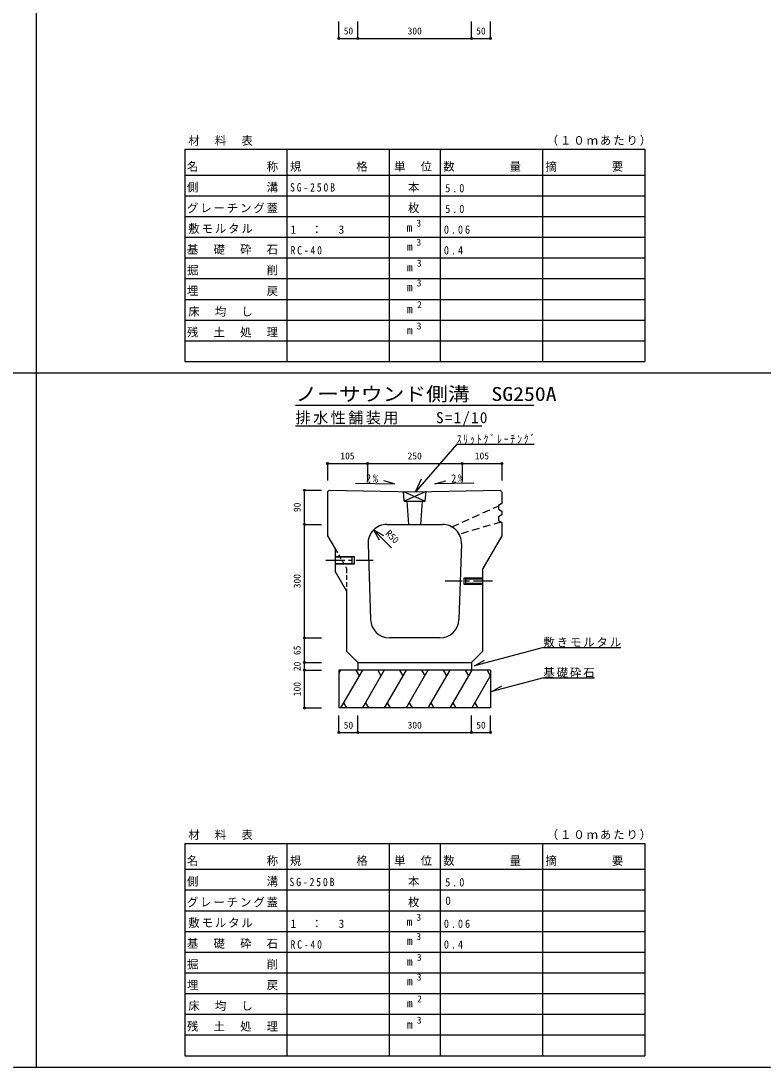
# Model space of a CAD drawing. Units: millimetres at full size, sheet at 1:10. Extents: x -5775 to 2225, y -2710 to 2990.
# Drawn here: x -3815 to -1855, y -2710 to 53 of the extents above; entities that cross this region are included whole.
import ezdxf
from ezdxf.enums import TextEntityAlignment as Align

# ---------------------------------------------------------------- set-up
doc = ezdxf.new("R2010")
doc.units = ezdxf.units.MM
doc.header["$LTSCALE"] = 10
doc.header["$PDMODE"] = 32
doc.header["$PDSIZE"] = 5
for name, pattern in [('CHAIN1', [8, 5, -1, 1, -1]), ('DASHED1', [1.8, 1.2, -0.6]), ('DASHED2', [3, 2, -1]), ('DOUBLE_CHAIN2', [12.8, 9, -1, 0.6, -0.6, 0.6, -1])]:
    doc.linetypes.add(name, pattern=pattern)
doc.layers.add('0-0_通り芯', color=7, linetype='Continuous')
doc.styles.add('ＭＳ ゴシック', font='')
doc.styles.get('ＭＳ ゴシック').set_extended_font_data('MS Gothic')

msp = doc.modelspace()

# ---------------------------------------------------------------- linework, layer by layer
at = {"layer": '0-0_通り芯', "color": 2}
for p, q in [((-3774.77, 2989.61), (-3774.77, -2710.39)), ((-5774.77, -2710.39), (2225.23, -2710.39))]:
    msp.add_line(p, q, dxfattribs=at)
at = {"layer": '0-0_通り芯', "color": 4}
for p, q in [((-2974.77, 6.27), (-2974.77, 51.27)), ((-2924.77, 6.27), (-2924.77, 51.27)), ((-2624.77, 6.27), (-2624.77, 51.27)), ((-2574.77, 6.27), (-2574.77, 51.27)), ((-2974.77, 6.27), (-2924.77, 6.27)), ((-2924.77, 6.27), (-2624.77, 6.27)), ((-2624.77, 6.27), (-2574.77, 6.27)), ((-5774.77, -877.06), (2225.23, -877.06)), ((-3004.77, -1116.06), (-2899.77, -1116.06)), ((-3004.77, -1116.06), (-3004.77, -1161.06)), ((-2899.77, -1116.06), (-2899.77, -1161.06)), ((-2899.77, -1116.06), (-2649.77, -1116.06)), ((-2649.77, -1116.06), (-2649.77, -1161.06)), ((-2649.77, -1116.06), (-2544.77, -1116.06)), ((-2544.77, -1116.06), (-2544.77, -1161.06)), ((-3065.77, -1277.06), (-3065.77, -1187.06)), ((-3065.77, -1187.06), (-3020.77, -1187.06)), ((-3065.77, -1577.06), (-3065.77, -1277.06)), ((-3065.77, -1277.06), (-3020.77, -1277.06)), ((-2836.42, -1338.71), (-2883.43, -1291.71)), ((-2883.43, -1291.71), (-2868.43, -1317.69)), ((-2883.43, -1291.71), (-2857.45, -1306.71)), ((-3065.77, -1642.06), (-3065.77, -1577.06)), ((-3065.77, -1577.06), (-3020.77, -1577.06)), ((-3065.77, -1662.06), (-3065.77, -1642.06)), ((-3065.77, -1642.06), (-3020.77, -1642.06)), ((-3065.77, -1762.06), (-3065.77, -1662.06)), ((-3065.77, -1662.06), (-3020.77, -1662.06)), ((-3065.77, -1762.06), (-3020.77, -1762.06)), ((-2974.77, -1827.06), (-2974.77, -1782.06)), ((-2924.77, -1827.06), (-2924.77, -1782.06)), ((-2624.77, -1827.06), (-2624.77, -1782.06)), ((-2574.77, -1827.06), (-2574.77, -1782.06)), ((-2974.77, -1827.06), (-2924.77, -1827.06)), ((-2924.77, -1827.06), (-2624.77, -1827.06)), ((-2624.77, -1827.06), (-2574.77, -1827.06))]:
    msp.add_line(p, q, dxfattribs=at)
at = {"layer": '0-0_通り芯'}
for p, q in [((-3382.27, -286.18), (-2167.27, -286.18)), ((-3382.27, -286.18), (-3382.27, -409.3)), ((-3112.27, -286.18), (-3112.27, -409.3)), ((-2842.27, -286.18), (-2842.27, -409.3)), ((-2707.27, -286.18), (-2707.27, -409.3)), ((-2437.27, -286.18), (-2437.27, -409.3)), ((-2167.27, -286.18), (-2167.27, -409.3)), ((-3382.27, -354.58), (-2167.27, -354.58)), ((-3382.27, -409.3), (-2167.27, -409.3)), ((-3382.27, -409.3), (-3382.27, -847.06)), ((-3112.27, -409.3), (-3112.27, -847.06)), ((-2842.27, -409.3), (-2842.27, -847.06)), ((-2707.27, -409.3), (-2707.27, -847.06)), ((-2437.27, -409.3), (-2437.27, -847.06)), ((-2167.27, -409.3), (-2167.27, -847.06)), ((-3382.27, -464.02), (-2167.27, -464.02)), ((-3382.27, -518.74), (-2167.27, -518.74)), ((-3382.27, -573.46), (-2167.27, -573.46)), ((-3382.27, -628.18), (-2167.27, -628.18)), ((-3382.27, -682.9), (-2167.27, -682.9)), ((-3382.27, -737.62), (-2167.27, -737.62)), ((-3382.27, -792.34), (-2167.27, -792.34)), ((-3382.27, -847.06), (-2167.27, -847.06)), ((-3296.77, -847.06), (-2387.77, -847.06)), ((-3089.77, -962.06), (-2459.77, -962.06)), ((-3089.77, -1017.06), (-2597.27, -1017.06)), ((-2663.9, -1064.97), (-2458.9, -1064.97)), ((-2984.77, -1362.06), (-2934.77, -1362.06)), ((-2939.77, -1364.06), (-2984.77, -1364.06)), ((-2984.77, -1380.06), (-2939.77, -1380.06)), ((-2939.77, -1380.06), (-2939.77, -1364.06)), ((-2934.77, -1362.06), (-2934.77, -1382.06)), ((-2934.77, -1382.06), (-2984.77, -1382.06)), ((-2644.77, -1419.06), (-2644.77, -1435.06)), ((-2594.77, -1419.06), (-2644.77, -1419.06)), ((-2644.77, -1435.06), (-2594.77, -1435.06)), ((-2639.77, -1421.06), (-2594.77, -1421.06)), ((-2639.77, -1433.06), (-2639.77, -1421.06)), ((-2594.77, -1433.06), (-2639.77, -1433.06)), ((-2434.99, -1602.28), (-2229.99, -1602.28)), ((-2924.77, -1642.06), (-2924.77, -1662.06)), ((-2624.77, -1642.06), (-2624.77, -1662.06)), ((-2970.72, -1662.06), (-2974.77, -1669.08)), ((-2912.98, -1662.06), (-2970.72, -1762.06)), ((-2930.28, -1662.06), (-2921.63, -1677.05)), ((-2855.25, -1662.06), (-2912.98, -1762.06)), ((-2872.55, -1662.06), (-2863.9, -1677.05)), ((-2797.51, -1662.06), (-2855.25, -1762.06)), ((-2814.81, -1662.06), (-2806.16, -1677.05)), ((-2739.78, -1662.06), (-2797.51, -1762.06)), ((-2757.08, -1662.06), (-2748.43, -1677.05)), ((-2682.04, -1662.06), (-2739.78, -1762.06)), ((-2699.34, -1662.06), (-2690.69, -1677.05)), ((-2624.31, -1662.06), (-2682.04, -1762.06)), ((-2641.61, -1662.06), (-2632.96, -1677.05)), ((-2574.77, -1676.25), (-2624.31, -1762.06)), ((-2583.87, -1662.06), (-2575.22, -1677.05)), ((-2574.77, -1662.06), (-2574.77, -1762.06)), ((-2434.99, -1682.09), (-2570.88, -1718.5)), ((-2434.99, -1682.09), (-2299.99, -1682.09)), ((-2570.88, -1718.5), (-2544.89, -1703.5)), ((-2574.77, -1762.06), (-2974.77, -1762.06)), ((-2962.8, -1748.34), (-2954.88, -1762.06)), ((-2905.06, -1748.34), (-2897.14, -1762.06)), ((-2847.33, -1748.34), (-2839.4, -1762.06)), ((-2789.59, -1748.34), (-2781.67, -1762.06)), ((-2731.86, -1748.34), (-2723.93, -1762.06)), ((-2674.12, -1748.34), (-2666.2, -1762.06)), ((-2616.39, -1748.34), (-2608.46, -1762.06)), ((-3382.27, -2119.51), (-2167.27, -2119.51)), ((-3382.27, -2119.51), (-3382.27, -2242.63)), ((-3112.27, -2119.51), (-3112.27, -2242.63)), ((-2842.27, -2119.51), (-2842.27, -2242.63)), ((-2707.27, -2119.51), (-2707.27, -2242.63)), ((-2437.27, -2119.51), (-2437.27, -2242.63)), ((-2167.27, -2119.51), (-2167.27, -2242.63)), ((-3382.27, -2187.91), (-2167.27, -2187.91)), ((-3382.27, -2242.63), (-2167.27, -2242.63)), ((-3382.27, -2242.63), (-3382.27, -2680.39)), ((-3112.27, -2242.63), (-3112.27, -2680.39)), ((-2842.27, -2242.63), (-2842.27, -2680.39)), ((-2707.27, -2242.63), (-2707.27, -2680.39)), ((-2437.27, -2242.63), (-2437.27, -2680.39)), ((-2167.27, -2242.63), (-2167.27, -2680.39)), ((-3382.27, -2297.35), (-2167.27, -2297.35)), ((-3382.27, -2352.07), (-2167.27, -2352.07)), ((-3382.27, -2406.79), (-2167.27, -2406.79)), ((-3382.27, -2461.51), (-2167.27, -2461.51)), ((-3382.27, -2516.23), (-2167.27, -2516.23)), ((-3382.27, -2570.95), (-2167.27, -2570.95)), ((-3382.27, -2625.67), (-2167.27, -2625.67)), ((-3382.27, -2680.39), (-2167.27, -2680.39)), ((-3296.77, -2680.39), (-2387.77, -2680.39))]:
    msp.add_line(p, q, dxfattribs=at)
at = {"layer": '0-0_通り芯', "color": 4, "linetype": 'DOUBLE_CHAIN2'}
msp.add_line((-5774.77, -877.06), (2225.23, -877.06), dxfattribs=at)
at = {"layer": '0-0_通り芯', "color": 3}
for p, q in [((-3004.77, -1191.06), (-3000.77, -1187.06)), ((-3000.77, -1187.06), (-2774.77, -1191.06)), ((-2774.77, -1191.06), (-2548.77, -1187.06)), ((-2544.77, -1191.06), (-2548.77, -1187.06)), ((-3004.77, -1191.06), (-3004.77, -1307.06)), ((-2802.77, -1215.86), (-2804.76, -1190.53)), ((-2804.76, -1190.53), (-2746.77, -1215.86)), ((-2544.77, -1191.06), (-2544.77, -1222.06)), ((-2802.77, -1215.86), (-2746.77, -1215.86)), ((-2790.06, -1277.06), (-2794.77, -1215.86)), ((-2754.77, -1215.86), (-2759.47, -1277.06)), ((-2544.77, -1222.06), (-2553.77, -1227.06)), ((-2553.77, -1227.06), (-2553.77, -1237.06)), ((-2553.77, -1237.06), (-2544.77, -1242.06)), ((-2544.77, -1242.06), (-2544.77, -1252.06)), ((-2544.77, -1252.06), (-2553.77, -1257.06)), ((-2553.77, -1257.06), (-2553.77, -1267.06)), ((-2553.77, -1267.06), (-2544.77, -1272.06)), ((-2848.07, -1277.06), (-2701.46, -1277.06)), ((-2544.77, -1272.06), (-2544.77, -1307.06)), ((-3004.77, -1307.06), (-2984.77, -1341.7)), ((-2544.77, -1307.06), (-2594.77, -1393.66)), ((-2984.77, -1341.7), (-2984.77, -1401.7)), ((-2898.04, -1328.73), (-2891.38, -1528.73)), ((-2651.49, -1328.73), (-2658.15, -1528.73)), ((-2984.77, -1401.7), (-2954.77, -1453.66)), ((-2594.77, -1612.06), (-2594.77, -1393.66)), ((-2954.77, -1453.66), (-2954.77, -1612.06)), ((-2708.13, -1577.06), (-2841.4, -1577.06)), ((-2924.77, -1642.06), (-2954.77, -1612.06)), ((-2624.77, -1642.06), (-2594.77, -1612.06)), ((-2924.77, -1642.06), (-2624.77, -1642.06))]:
    msp.add_line(p, q, dxfattribs=at)
at = {"layer": '0-0_通り芯', "color": 3, "linetype": 'DASHED2'}
for p, q in [((-2676.77, -1283.58), (-2553.77, -1228.65)), ((-2546.86, -1270.9), (-2657.85, -1303.22))]:
    msp.add_line(p, q, dxfattribs=at)
at = {"layer": '0-0_通り芯', "color": 3, "linetype": 'DASHED1'}
for p, q in [((-2984.77, -1341.7), (-2954.77, -1393.66)), ((-2954.77, -1393.66), (-2954.77, -1453.66))]:
    msp.add_line(p, q, dxfattribs=at)
at = {"layer": '0-0_通り芯', "linetype": 'CHAIN1'}
for p, q in [((-3009.77, -1372.06), (-2884.77, -1372.06)), ((-2569.77, -1427.06), (-2694.77, -1427.06))]:
    msp.add_line(p, q, dxfattribs=at)
at = {"layer": '0-0_通り芯'}
for points in [[(-2663.9, -1064.97), (-2773.02, -1191.03), (-2756.93, -1156.68)], [(-2930.73, -1168.3), (-2827.85, -1170.12), (-2856.68, -1161.84)], [(-2618.8, -1168.3), (-2721.69, -1170.12), (-2692.85, -1161.84)], [(-2434.99, -1602.28), (-2616.5, -1650.92), (-2590.52, -1635.92)], [(-2574.77, -1662.06), (-2974.77, -1662.06), (-2974.77, -1762.06)]]:
    msp.add_lwpolyline(points, dxfattribs=at)
at = {"layer": '0-0_通り芯', "color": 3}
msp.add_lwpolyline([(-2746.77, -1215.86), (-2744.77, -1190.53), (-2802.77, -1215.86)], dxfattribs=at)
for centre, start, end in [((-2848.07, -1327.06), 90, 181.90915), ((-2701.46, -1327.06), 358.09085, 90), ((-2841.4, -1527.06), 181.90915, 270), ((-2708.13, -1527.06), 270, 358.09085)]:
    msp.add_arc(centre, 50, start, end, dxfattribs=at)
at = {"layer": '0-0_通り芯', "color": 4}
for p in [(-2974.77, 6.27), (-2924.77, 6.27), (-2624.77, 6.27), (-2574.77, 6.27), (-3004.77, -1116.06), (-2899.77, -1116.06), (-2649.77, -1116.06), (-2544.77, -1116.06), (-3065.77, -1187.06), (-3065.77, -1277.06), (-3065.77, -1577.06), (-3065.77, -1642.06), (-3065.77, -1662.06), (-3065.77, -1762.06), (-2974.77, -1827.06), (-2924.77, -1827.06), (-2624.77, -1827.06), (-2574.77, -1827.06)]:
    msp.add_point(p, dxfattribs=at)

# ---------------------------------------------------------------- texts
at = {"layer": '0-0_通り芯', "color": 4, "style": 'ＭＳ ゴシック'}
for s, p in [('50', (-2962.27, 11.27)), ('300', (-2793.52, 11.27)), ('50', (-2612.27, 11.27)), ('3', (-2770.24, -496.12)), ('3', (-2770.24, -546.74)), ('3', (-2769.07, -601.8)), ('3', (-2769.34, -654.06)), ('2', (-2768.44, -711.58)), ('3', (-2769.34, -767.67)), ('105', (-2971.02, -1111.06)), ('250', (-2793.52, -1111.06)), ('105', (-2616.02, -1111.06)), ('50', (-2962.27, -1822.06)), ('300', (-2793.52, -1822.06)), ('50', (-2612.27, -1822.06)), ('3', (-2770.24, -2329.45)), ('3', (-2770.24, -2380.07)), ('3', (-2769.07, -2435.13)), ('3', (-2769.34, -2487.39)), ('2', (-2768.44, -2544.91)), ('3', (-2769.34, -2601))]:
    msp.add_text(s, height=18.33, dxfattribs=at).set_placement(p, align=Align.BOTTOM_LEFT)
at = {"layer": '0-0_通り芯', "style": 'ＭＳ ゴシック'}
for s, p in [('m', (-2796.34, -510.48)), ('m', (-2795.44, -561.1)), ('m', (-2795.44, -615.82)), ('m', (-2795.44, -667.8)), ('m', (-2795.35, -725.94)), ('m', (-2795.17, -782.03)), ('0', (-2694.27, -2288.41)), ('m', (-2796.34, -2343.82)), ('m', (-2795.44, -2394.43)), ('m', (-2795.44, -2449.15)), ('m', (-2795.44, -2501.14)), ('m', (-2795.35, -2559.28)), ('m', (-2795.17, -2615.37))]:
    msp.add_text(s, height=21.99, dxfattribs=at).set_placement(p, align=Align.BOTTOM_LEFT)
at = {"layer": '0-0_通り芯', "color": 3, "style": 'ＭＳ ゴシック', "width": 1.15}
msp.add_text('ノーサウンド側溝\u3000SG250A', height=36.66, dxfattribs=at).set_placement((-3089.77, -962.06), align=Align.BOTTOM_LEFT)
at = {"layer": '0-0_通り芯', "color": 4, "style": 'ＭＳ ゴシック'}
for s, rotation, p in [('90', 90, (-3070.77, -1244.56)), ('R50', 315, (-2857.45, -1306.71)), ('300', 90, (-3070.77, -1445.81)), ('65', 90, (-3070.77, -1622.06)), ('20', 90, (-3070.77, -1664.56)), ('100', 90, (-3070.77, -1730.81))]:
    msp.add_text(s, height=18.33, rotation=rotation, dxfattribs=at).set_placement(p, align=Align.BOTTOM_LEFT)
at = {"layer": '0-0_通り芯', "attachment_point": 7, "style": 'ＭＳ ゴシック'}
for s, insert, char_height in [('\\T1.17;材\u3000料\u3000表', (-3372.77, -277.24), 21.99), ('\\T1.17;（１０ｍあたり）', (-2426.01, -277.24), 21.99), ('\\T1.17;名\u3000\u3000\u3000\u3000\u3000称', (-3376.27, -345.64), 21.99), ('\\T1.17;規\u3000\u3000\u3000\u3000格', (-3104.52, -345.64), 21.99), ('\\T1.17;単\u3000位', (-2829.27, -345.64), 21.99), ('\\T1.17;数\u3000\u3000\u3000\u3000量', (-2699.52, -345.64), 21.99), ('\\T1.17;摘\u3000\u3000\u3000\u3000要', (-2429.52, -345.64), 21.99), ('\\T1.17;側\u3000\u3000\u3000\u3000\u3000溝', (-3376.27, -400.36), 21.99), ('\\T1.39;\\W0.85;SG-250B', (-3104.02, -398.4), 21.99), ('\\T1.17;\u3000本', (-2827.52, -400.36), 21.99), ('\\T1.38;\\W0.9;5.0', (-2694.27, -400.36), 21.99), ('\\T1.17;グレーチング蓋', (-3376.27, -455.08), 21.99), ('\\T1.17;\u3000枚', (-2827.52, -455.08), 21.99), ('\\T1.38;\\W0.9;5.0', (-2694.27, -455.08), 21.99), ('\\T1.17;敷モルタル', (-3372.77, -509.8), 21.99), ('\\T1.21;1\u3000：\u30003', (-3102.77, -509.8), 21.99), ('\\T1.38;\\W0.9;0.06', (-2697.77, -509.8), 21.99), ('\\T1.17;基\u3000礎\u3000砕\u3000石', (-3376.27, -564.52), 21.99), ('\\T1.38;\\W0.85;RC-40', (-3102.77, -564.52), 21.99), ('\\T1.38;\\W0.9;0.4', (-2697.77, -564.52), 21.99), ('\\T1.17;掘\u3000\u3000\u3000\u3000\u3000削', (-3376.27, -619.24), 21.99), ('\\T1.17;埋\u3000\u3000\u3000\u3000\u3000戻', (-3376.27, -673.96), 21.99), ('\\T1.17;床\u3000均\u3000し', (-3372.77, -728.68), 21.99), ('\\T1.17;残\u3000土\u3000処\u3000理', (-3376.27, -783.4), 21.99), ('\\T1.16;排水性舗装用\u3000\u3000S=1/10', (-3089.77, -1017.06), 29.33), ('\\T1.39;\\W0.85;ｽﾘｯﾄｸﾞﾚｰﾁﾝｸﾞ', (-2663.9, -1064.97), 21.99), ('\\T1.17;敷きモルタル', (-2434.99, -1602.28), 21.99), ('\\T1.17;基礎砕石', (-2434.99, -1682.09), 21.99), ('\\T1.17;材\u3000料\u3000表', (-3372.77, -2110.57), 21.99), ('\\T1.17;（１０ｍあたり）', (-2426.01, -2110.57), 21.99), ('\\T1.17;名\u3000\u3000\u3000\u3000\u3000称', (-3376.27, -2178.97), 21.99), ('\\T1.17;規\u3000\u3000\u3000\u3000格', (-3104.52, -2178.97), 21.99), ('\\T1.17;単\u3000位', (-2829.27, -2178.97), 21.99), ('\\T1.17;数\u3000\u3000\u3000\u3000量', (-2699.52, -2178.97), 21.99), ('\\T1.17;摘\u3000\u3000\u3000\u3000要', (-2429.52, -2178.97), 21.99), ('\\T1.17;側\u3000\u3000\u3000\u3000\u3000溝', (-3376.27, -2233.69), 21.99), ('\\T1.39;\\W0.85;SG-250B', (-3105.52, -2232.9), 21.99), ('\\T1.17;\u3000本', (-2827.52, -2233.69), 21.99), ('\\T1.38;\\W0.9;5.0', (-2694.27, -2233.69), 21.99), ('\\T1.17;グレーチング蓋', (-3376.27, -2288.41), 21.99), ('\\T1.17;\u3000枚', (-2827.52, -2288.41), 21.99), ('\\T1.17;敷モルタル', (-3372.77, -2343.13), 21.99), ('\\T1.21;1\u3000：\u30003', (-3102.77, -2343.13), 21.99), ('\\T1.38;\\W0.9;0.06', (-2697.77, -2343.13), 21.99), ('\\T1.17;基\u3000礎\u3000砕\u3000石', (-3376.27, -2397.85), 21.99), ('\\T1.38;\\W0.85;RC-40', (-3102.77, -2397.85), 21.99), ('\\T1.38;\\W0.9;0.4', (-2697.77, -2397.85), 21.99), ('\\T1.17;掘\u3000\u3000\u3000\u3000\u3000削', (-3376.27, -2452.57), 21.99), ('\\T1.17;埋\u3000\u3000\u3000\u3000\u3000戻', (-3376.27, -2507.29), 21.99), ('\\T1.17;床\u3000均\u3000し', (-3372.77, -2562.01), 21.99), ('\\T1.17;残\u3000土\u3000処\u3000理', (-3376.27, -2616.73), 21.99)]:
    msp.add_mtext(s, dxfattribs=dict(at, insert=insert, char_height=char_height))
at = {"layer": '0-0_通り芯', "char_height": 21.99, "attachment_point": 7, "style": 'ＭＳ ゴシック'}
for insert, rotation in [((-2903.81, -1166.75), 358.986), ((-2678.21, -1167.32), 1.014)]:
    msp.add_mtext('\\T1.36;\\W0.9;2%', dxfattribs=dict(at, insert=insert, rotation=rotation))

doc.saveas('drawing.dxf')
